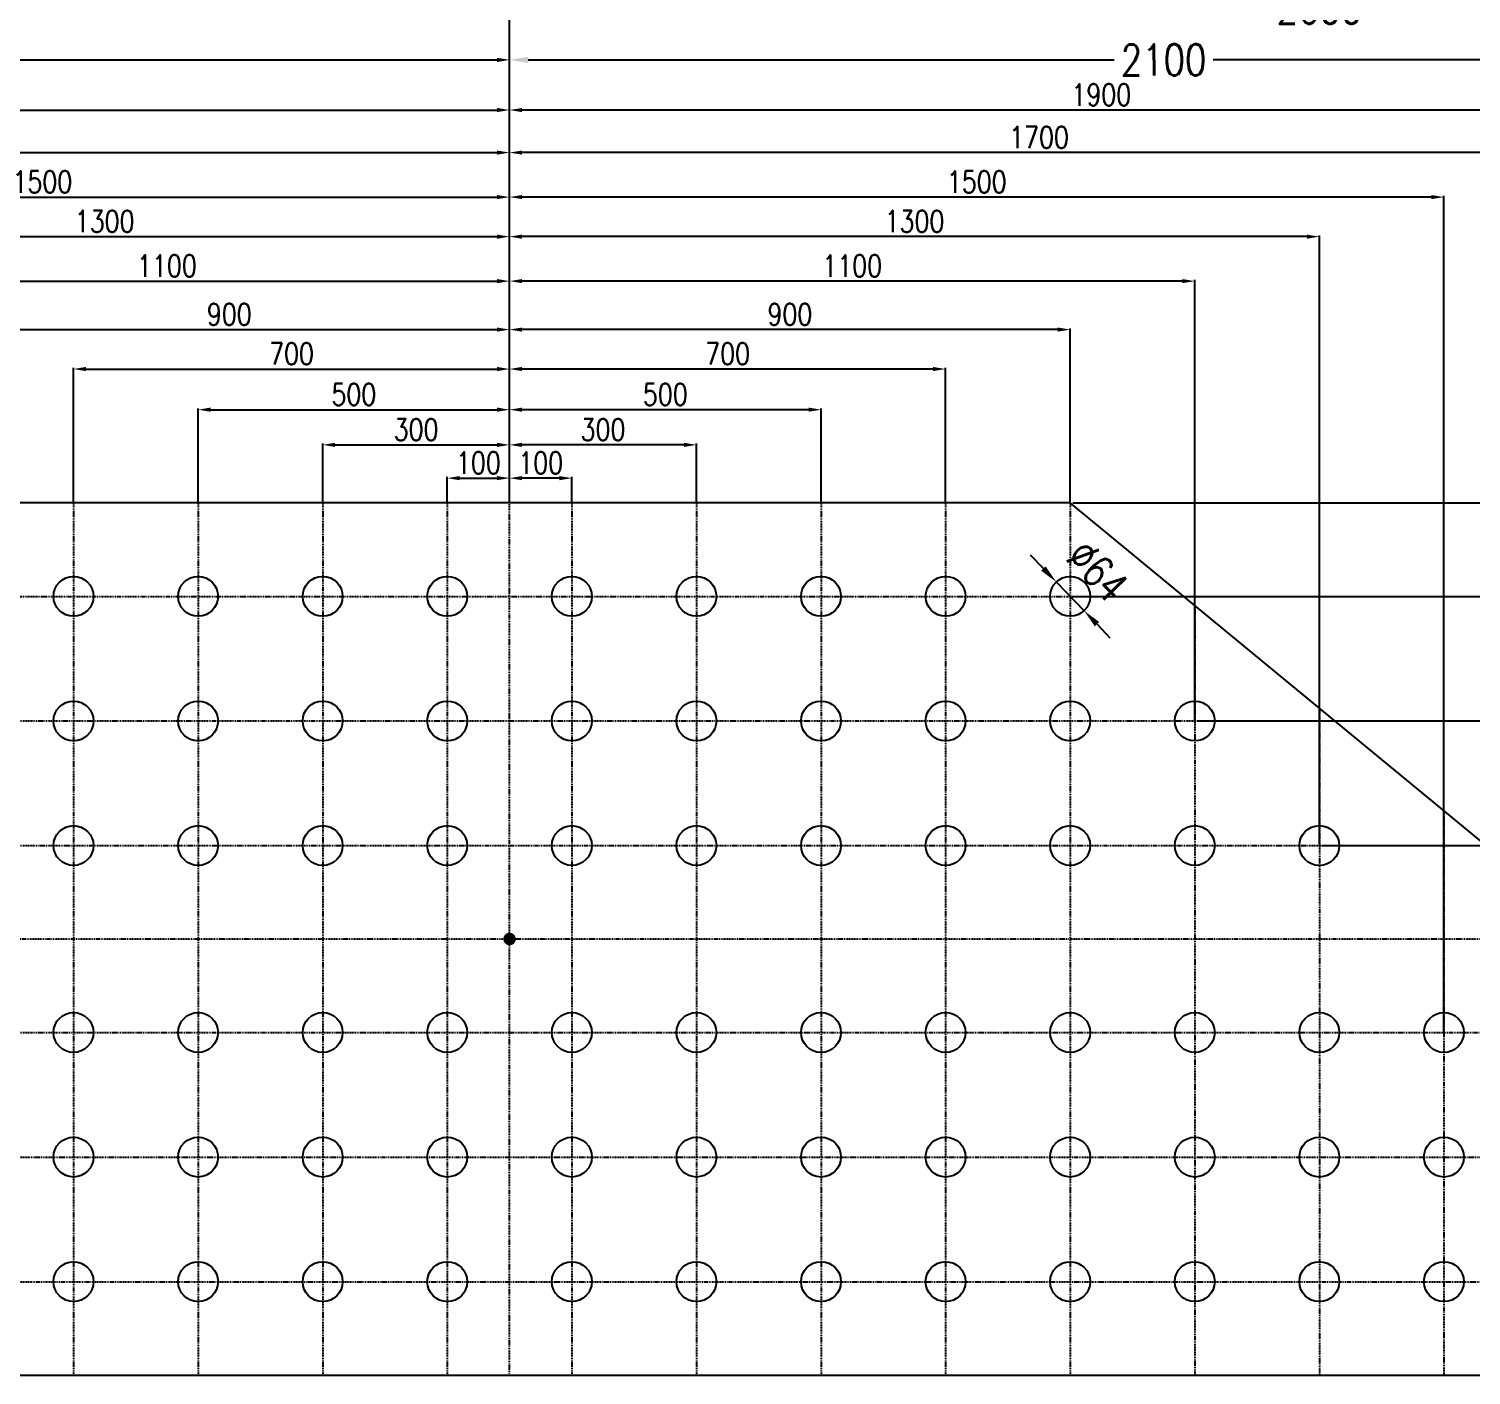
# Model space of a CAD drawing. Header units: millimetres. Extents: x 1541 to 289025, y -12015 to 47026.
# Drawn here: x 124494 to 126810, y 2294 to 4455 of the extents above; entities that cross this region are included whole.
import ezdxf

# ---------------------------------------------------------------- set-up
doc = ezdxf.new("R2010")
doc.units = ezdxf.units.MM
doc.header["$LTSCALE"] = 0.1
doc.linetypes.add('DASHDOT', pattern=[25.4, 12.7, -6.35, 0, -6.35])
for name, color, linetype in [('COTAS', 8, 'Continuous'), ('EJE PERNOS', 1, 'DASHDOT'), ('PERNOS', 3, 'Continuous'), ('PLATINA', 5, 'Continuous')]:
    doc.layers.add(name, color=color, linetype=linetype)
doc.styles.add('CNI_COTAS', font='romans.shx', dxfattribs={"width": 0.8})
doc.dimstyles.new('1.2', dxfattribs={"dimscale": 0, "dimtxt": 35, "dimasz": 20, "dimexe": 2, "dimexo": 2, "dimgap": 7, "dimtad": 1, "dimdec": 0, "dimzin": 4, "dimdsep": 46, "dimtxsty": 'CNI_COTAS', "dimcen": 0, "dimclrd": 256, "dimclrt": 3, "dimadec": 0, "dimazin": 0, "dimtfac": 1, "dimtdec": 0, "dimtmove": 2, "dimatfit": 0, "dimfxl": 0.05, "dimtolj": 1, "dimtzin": 0, "dimarcsym": 1})
doc.dimstyles.new('1.3', dxfattribs={"dimscale": 0, "dimtxt": 50, "dimasz": 30, "dimexe": 4, "dimexo": 4, "dimgap": 9, "dimtad": 1, "dimdec": 0, "dimzin": 4, "dimdsep": 46, "dimtxsty": 'CNI_COTAS', "dimcen": 0, "dimclrd": 256, "dimclrt": 3, "dimadec": 0, "dimazin": 0, "dimtfac": 1, "dimtdec": 0, "dimtmove": 2, "dimatfit": 0, "dimfxl": 0.05, "dimtolj": 1, "dimtzin": 0, "dimarcsym": 0})

# ---------------------------------------------------------------- blocks, each defined once
blk = doc.blocks.new('*D2843')
at = {"layer": 'COTAS', "color": 0, "lineweight": -2, "ltscale": 3, "transparency": 16777216}
for p, q in [((126570, 3144.4), (127370, 3144.4)), ((127020, 2994.4), (127370, 2994.4))]:
    blk.add_line(p, q, dxfattribs=at)
at = {"layer": 'COTAS', "lineweight": -2, "ltscale": 3, "transparency": 16777216}
blk.add_line((127366, 3114.4), (127366, 3024.4), dxfattribs=at)
at = {"layer": 'COTAS', "ltscale": 3, "transparency": 16777216}
for points in [[(127361, 3114.4), (127371, 3114.4), (127366, 3144.4)], [(127361, 3024.4), (127371, 3024.4), (127366, 2994.4)]]:
    blk.add_solid(points, dxfattribs=at)
at = {"layer": 'Defpoints', "color": 0, "ltscale": 3, "transparency": 16777216}
for p in [(126566, 3144.4), (127016, 2994.4), (127366, 2994.4)]:
    blk.add_point(p, dxfattribs=at)
at = {"layer": 'COTAS', "color": 3, "ltscale": 3, "transparency": 16777216, "insert": (127304.7, 3069.4), "char_height": 50, "attachment_point": 5, "rotation": 0.2, "style": 'CNI_COTAS'}
blk.add_mtext('\\A1;150', dxfattribs=at)
blk = doc.blocks.new('*D2844')
at = {"layer": 'COTAS', "color": 0, "lineweight": -2, "ltscale": 3, "transparency": 16777216}
for p, q in [((126370, 3344.4), (127529.1, 3344.4)), ((127020, 2994.4), (127529.1, 2994.4))]:
    blk.add_line(p, q, dxfattribs=at)
at = {"layer": 'COTAS', "lineweight": -2, "ltscale": 3, "transparency": 16777216}
for p, q in [((127525.1, 3314.4), (127525.1, 3203.4)), ((127525.1, 3024.4), (127525.1, 3135.4))]:
    blk.add_line(p, q, dxfattribs=at)
at = {"layer": 'COTAS', "ltscale": 3, "transparency": 16777216}
for points in [[(127520.1, 3314.4), (127530.1, 3314.4), (127525.1, 3344.4)], [(127520.1, 3024.4), (127530.1, 3024.4), (127525.1, 2994.4)]]:
    blk.add_solid(points, dxfattribs=at)
at = {"layer": 'Defpoints', "color": 0, "ltscale": 3, "transparency": 16777216}
for p in [(126366, 3344.4), (127016, 2994.4), (127525.1, 2994.4)]:
    blk.add_point(p, dxfattribs=at)
at = {"layer": 'COTAS', "color": 3, "ltscale": 3, "transparency": 16777216, "insert": (127525.1, 3169.4), "char_height": 50, "attachment_point": 5, "rotation": 0.2, "style": 'CNI_COTAS'}
blk.add_mtext('\\A1;350', dxfattribs=at)
blk = doc.blocks.new('*D2845')
at = {"layer": 'COTAS', "color": 0, "lineweight": -2, "ltscale": 3, "transparency": 16777216}
for p, q in [((126170, 3544.4), (127693.1, 3544.4)), ((127020, 2994.4), (127693.1, 2994.4))]:
    blk.add_line(p, q, dxfattribs=at)
at = {"layer": 'COTAS', "lineweight": -2, "ltscale": 3, "transparency": 16777216}
for p, q in [((127689.1, 3514.4), (127689.1, 3303.4)), ((127689.1, 3024.4), (127689.1, 3235.4))]:
    blk.add_line(p, q, dxfattribs=at)
at = {"layer": 'COTAS', "ltscale": 3, "transparency": 16777216}
for points in [[(127684.1, 3514.4), (127694.1, 3514.4), (127689.1, 3544.4)], [(127684.1, 3024.4), (127694.1, 3024.4), (127689.1, 2994.4)]]:
    blk.add_solid(points, dxfattribs=at)
at = {"layer": 'Defpoints', "color": 0, "ltscale": 3, "transparency": 16777216}
for p in [(126166, 3544.4), (127016, 2994.4), (127689.1, 2994.4)]:
    blk.add_point(p, dxfattribs=at)
at = {"layer": 'COTAS', "color": 3, "ltscale": 3, "transparency": 16777216, "insert": (127689.1, 3269.4), "char_height": 50, "attachment_point": 5, "rotation": 0.2, "style": 'CNI_COTAS'}
blk.add_mtext('\\A1;550', dxfattribs=at)
blk = doc.blocks.new('*D3302')
at = {"layer": 'COTAS', "color": 0, "lineweight": -2, "ltscale": 3, "transparency": 16777216}
for p, q in [((126170, 3694.4), (127870, 3694.4)), ((127020, 2994.4), (127870, 2994.4))]:
    blk.add_line(p, q, dxfattribs=at)
at = {"layer": 'COTAS', "lineweight": -2, "ltscale": 3, "transparency": 16777216}
blk.add_line((127866, 3664.4), (127866, 3024.4), dxfattribs=at)
at = {"layer": 'COTAS', "ltscale": 3, "transparency": 16777216}
for points in [[(127861, 3664.4), (127871, 3664.4), (127866, 3694.4)], [(127861, 3024.4), (127871, 3024.4), (127866, 2994.4)]]:
    blk.add_solid(points, dxfattribs=at)
at = {"layer": 'Defpoints', "color": 0, "ltscale": 3, "transparency": 16777216}
for p in [(126166, 3694.4), (127016, 2994.4), (127866, 2994.4)]:
    blk.add_point(p, dxfattribs=at)
at = {"layer": 'COTAS', "color": 3, "ltscale": 3, "transparency": 16777216, "insert": (127929.1, 3344.4), "char_height": 50, "attachment_point": 5, "rotation": 0.2, "style": 'CNI_COTAS'}
blk.add_mtext('\\A1;700', dxfattribs=at)
blk = doc.blocks.new('*D3304')
at = {"layer": 'COTAS', "lineweight": -2, "ltscale": 3, "transparency": 16777216}
for p, q in [((126123, 3589), (126102.2, 3610.6)), ((126143.8, 3567.4), (126188.3, 3521.3)), ((126209.1, 3499.7), (126229.9, 3478.1))]:
    blk.add_line(p, q, dxfattribs=at)
at = {"layer": 'COTAS', "ltscale": 3, "transparency": 16777216}
for points in [[(126126.6, 3592.5), (126119.4, 3585.6), (126143.8, 3567.4)], [(126212.7, 3503.2), (126205.5, 3496.3), (126188.3, 3521.3)]]:
    blk.add_solid(points, dxfattribs=at)
at = {"layer": 'Defpoints', "color": 0, "ltscale": 3, "transparency": 16777216}
for p in [(126143.8, 3567.4), (126188.3, 3521.3)]:
    blk.add_point(p, dxfattribs=at)
at = {"layer": 'COTAS', "color": 3, "ltscale": 3, "transparency": 16777216, "insert": (126210.2, 3585), "char_height": 50, "attachment_point": 5, "rotation": 313.934, "style": 'CNI_COTAS'}
blk.add_mtext('\\A1;∅64', dxfattribs=at)
blk = doc.blocks.new('*D3312')
at = {"layer": 'COTAS', "color": 0, "lineweight": -2, "transparency": 16777216}
for p, q in [((125266, 3696.4), (125266, 3736.2)), ((125366, 3696.4), (125366, 3736.2))]:
    blk.add_line(p, q, dxfattribs=at)
at = {"layer": 'COTAS', "lineweight": -2, "transparency": 16777216}
blk.add_line((125346, 3734.2), (125286, 3734.2), dxfattribs=at)
at = {"layer": 'COTAS', "transparency": 16777216}
for points in [[(125286, 3737.5), (125286, 3730.8), (125266, 3734.2)], [(125346, 3737.5), (125346, 3730.8), (125366, 3734.2)]]:
    blk.add_solid(points, dxfattribs=at)
at = {"layer": 'Defpoints', "color": 0, "transparency": 16777216}
for p in [(125266, 3734.2), (125266, 3694.4), (125366, 3694.4)]:
    blk.add_point(p, dxfattribs=at)
at = {"layer": 'COTAS', "color": 3, "transparency": 16777216, "insert": (125316, 3758.7), "char_height": 35, "attachment_point": 5, "style": 'CNI_COTAS'}
blk.add_mtext('\\A1;100', dxfattribs=at)
blk = doc.blocks.new('*D3313')
at = {"layer": 'COTAS', "color": 0, "lineweight": -2, "transparency": 16777216}
for p, q in [((125266, 3696.4), (125266, 3789.6)), ((125566, 3696.4), (125566, 3789.6))]:
    blk.add_line(p, q, dxfattribs=at)
at = {"layer": 'COTAS', "lineweight": -2, "transparency": 16777216}
blk.add_line((125546, 3787.6), (125286, 3787.6), dxfattribs=at)
at = {"layer": 'COTAS', "transparency": 16777216}
for points in [[(125286, 3790.9), (125286, 3784.2), (125266, 3787.6)], [(125546, 3790.9), (125546, 3784.2), (125566, 3787.6)]]:
    blk.add_solid(points, dxfattribs=at)
at = {"layer": 'Defpoints', "color": 0, "transparency": 16777216}
for p in [(125266, 3787.6), (125266, 3694.4), (125566, 3694.4)]:
    blk.add_point(p, dxfattribs=at)
at = {"layer": 'COTAS', "color": 3, "transparency": 16777216, "insert": (125416, 3812.1), "char_height": 35, "attachment_point": 5, "style": 'CNI_COTAS'}
blk.add_mtext('\\A1;300', dxfattribs=at)
blk = doc.blocks.new('*D3314')
at = {"layer": 'COTAS', "color": 0, "lineweight": -2, "transparency": 16777216}
for p, q in [((125266, 3696.4), (125266, 3846)), ((125766, 3696.4), (125766, 3846))]:
    blk.add_line(p, q, dxfattribs=at)
at = {"layer": 'COTAS', "lineweight": -2, "transparency": 16777216}
blk.add_line((125746, 3844), (125286, 3844), dxfattribs=at)
at = {"layer": 'COTAS', "transparency": 16777216}
for points in [[(125286, 3847.4), (125286, 3840.7), (125266, 3844)], [(125746, 3847.4), (125746, 3840.7), (125766, 3844)]]:
    blk.add_solid(points, dxfattribs=at)
at = {"layer": 'Defpoints', "color": 0, "transparency": 16777216}
for p in [(125266, 3844), (125266, 3694.4), (125766, 3694.4)]:
    blk.add_point(p, dxfattribs=at)
at = {"layer": 'COTAS', "color": 3, "transparency": 16777216, "insert": (125516, 3868.5), "char_height": 35, "attachment_point": 5, "style": 'CNI_COTAS'}
blk.add_mtext('\\A1;500', dxfattribs=at)
blk = doc.blocks.new('*D3315')
at = {"layer": 'COTAS', "color": 0, "lineweight": -2, "transparency": 16777216}
for p, q in [((125266, 3696.4), (125266, 3911.3)), ((125966, 3696.4), (125966, 3911.3))]:
    blk.add_line(p, q, dxfattribs=at)
at = {"layer": 'COTAS', "lineweight": -2, "transparency": 16777216}
blk.add_line((125946, 3909.3), (125286, 3909.3), dxfattribs=at)
at = {"layer": 'COTAS', "transparency": 16777216}
for points in [[(125286, 3912.6), (125286, 3906), (125266, 3909.3)], [(125946, 3912.6), (125946, 3906), (125966, 3909.3)]]:
    blk.add_solid(points, dxfattribs=at)
at = {"layer": 'Defpoints', "color": 0, "transparency": 16777216}
for p in [(125266, 3909.3), (125266, 3694.4), (125966, 3694.4)]:
    blk.add_point(p, dxfattribs=at)
at = {"layer": 'COTAS', "color": 3, "transparency": 16777216, "insert": (125616, 3933.8), "char_height": 35, "attachment_point": 5, "style": 'CNI_COTAS'}
blk.add_mtext('\\A1;700', dxfattribs=at)
blk = doc.blocks.new('*D2880')
at = {"layer": 'COTAS', "color": 0, "lineweight": -2, "transparency": 16777216}
for p, q in [((125266, 3696.4), (125266, 3974.6)), ((126166, 3696.4), (126166, 3974.6))]:
    blk.add_line(p, q, dxfattribs=at)
at = {"layer": 'COTAS', "lineweight": -2, "transparency": 16777216}
blk.add_line((126146, 3972.6), (125286, 3972.6), dxfattribs=at)
at = {"layer": 'COTAS', "transparency": 16777216}
for points in [[(125286, 3975.9), (125286, 3969.3), (125266, 3972.6)], [(126146, 3975.9), (126146, 3969.3), (126166, 3972.6)]]:
    blk.add_solid(points, dxfattribs=at)
at = {"layer": 'Defpoints', "color": 0, "transparency": 16777216}
for p in [(125266, 3972.6), (125266, 3694.4), (126166, 3694.4)]:
    blk.add_point(p, dxfattribs=at)
at = {"layer": 'COTAS', "color": 3, "transparency": 16777216, "insert": (125716, 3997.1), "char_height": 35, "attachment_point": 5, "style": 'CNI_COTAS'}
blk.add_mtext('\\A1;900', dxfattribs=at)
blk = doc.blocks.new('*D3316')
at = {"layer": 'COTAS', "color": 0, "lineweight": -2, "transparency": 16777216}
for p, q in [((125266, 3696.4), (125266, 4052.4)), ((126366, 3346.4), (126366, 4052.4))]:
    blk.add_line(p, q, dxfattribs=at)
at = {"layer": 'COTAS', "lineweight": -2, "transparency": 16777216}
blk.add_line((126346, 4050.4), (125286, 4050.4), dxfattribs=at)
at = {"layer": 'COTAS', "transparency": 16777216}
for points in [[(125286, 4053.7), (125286, 4047.1), (125266, 4050.4)], [(126346, 4053.7), (126346, 4047.1), (126366, 4050.4)]]:
    blk.add_solid(points, dxfattribs=at)
at = {"layer": 'Defpoints', "color": 0, "transparency": 16777216}
for p in [(125266, 4050.4), (125266, 3694.4), (126366, 3344.4)]:
    blk.add_point(p, dxfattribs=at)
at = {"layer": 'COTAS', "color": 3, "transparency": 16777216, "insert": (125816, 4074.9), "char_height": 35, "attachment_point": 5, "style": 'CNI_COTAS'}
blk.add_mtext('\\A1;1100', dxfattribs=at)
blk = doc.blocks.new('*D3317')
at = {"layer": 'COTAS', "color": 0, "lineweight": -2, "transparency": 16777216}
for p, q in [((125266, 3696.4), (125266, 4123.8)), ((126566, 3146.4), (126566, 4123.8))]:
    blk.add_line(p, q, dxfattribs=at)
at = {"layer": 'COTAS', "lineweight": -2, "transparency": 16777216}
blk.add_line((126546, 4121.8), (125286, 4121.8), dxfattribs=at)
at = {"layer": 'COTAS', "transparency": 16777216}
for points in [[(125286, 4125.1), (125286, 4118.4), (125266, 4121.8)], [(126546, 4125.1), (126546, 4118.4), (126566, 4121.8)]]:
    blk.add_solid(points, dxfattribs=at)
at = {"layer": 'Defpoints', "color": 0, "transparency": 16777216}
for p in [(125266, 4121.8), (125266, 3694.4), (126566, 3144.4)]:
    blk.add_point(p, dxfattribs=at)
at = {"layer": 'COTAS', "color": 3, "transparency": 16777216, "insert": (125916, 4146.3), "char_height": 35, "attachment_point": 5, "style": 'CNI_COTAS'}
blk.add_mtext('\\A1;1300', dxfattribs=at)
blk = doc.blocks.new('*D3318')
at = {"layer": 'COTAS', "color": 0, "lineweight": -2, "transparency": 16777216}
for p, q in [((125266, 3696.4), (125266, 4187.3)), ((126766, 2846.4), (126766, 4187.3))]:
    blk.add_line(p, q, dxfattribs=at)
at = {"layer": 'COTAS', "lineweight": -2, "transparency": 16777216}
blk.add_line((126746, 4185.3), (125286, 4185.3), dxfattribs=at)
at = {"layer": 'COTAS', "transparency": 16777216}
for points in [[(125286, 4188.6), (125286, 4182), (125266, 4185.3)], [(126746, 4188.6), (126746, 4182), (126766, 4185.3)]]:
    blk.add_solid(points, dxfattribs=at)
at = {"layer": 'Defpoints', "color": 0, "transparency": 16777216}
for p in [(125266, 4185.3), (125266, 3694.4), (126766, 2844.4)]:
    blk.add_point(p, dxfattribs=at)
at = {"layer": 'COTAS', "color": 3, "transparency": 16777216, "insert": (126016, 4209.8), "char_height": 35, "attachment_point": 5, "style": 'CNI_COTAS'}
blk.add_mtext('\\A1;1500', dxfattribs=at)
blk = doc.blocks.new('*D2881')
at = {"layer": 'COTAS', "color": 0, "lineweight": -2, "transparency": 16777216}
for p, q in [((125266, 3703.4), (125266, 4258.7)), ((126966, 2846.4), (126966, 4258.7))]:
    blk.add_line(p, q, dxfattribs=at)
at = {"layer": 'COTAS', "lineweight": -2, "transparency": 16777216}
blk.add_line((126946, 4256.7), (125286, 4256.7), dxfattribs=at)
at = {"layer": 'COTAS', "transparency": 16777216}
for points in [[(125286, 4260), (125286, 4253.4), (125266, 4256.7)], [(126946, 4260), (126946, 4253.4), (126966, 4256.7)]]:
    blk.add_solid(points, dxfattribs=at)
at = {"layer": 'Defpoints', "color": 0, "transparency": 16777216}
for p in [(125266, 4256.7), (125266, 3701.4), (126966, 2844.4)]:
    blk.add_point(p, dxfattribs=at)
at = {"layer": 'COTAS', "color": 3, "transparency": 16777216, "insert": (126116, 4281.2), "char_height": 35, "attachment_point": 5, "style": 'CNI_COTAS'}
blk.add_mtext('\\A1;1700', dxfattribs=at)
blk = doc.blocks.new('*D2882')
at = {"layer": 'COTAS', "color": 0, "lineweight": -2, "transparency": 16777216}
for p, q in [((125266, 3703.4), (125266, 4327)), ((127166, 2646.4), (127166, 4327))]:
    blk.add_line(p, q, dxfattribs=at)
at = {"layer": 'COTAS', "lineweight": -2, "transparency": 16777216}
blk.add_line((127146, 4325), (125286, 4325), dxfattribs=at)
at = {"layer": 'COTAS', "transparency": 16777216}
for points in [[(125286, 4328.3), (125286, 4321.7), (125266, 4325)], [(127146, 4328.3), (127146, 4321.7), (127166, 4325)]]:
    blk.add_solid(points, dxfattribs=at)
at = {"layer": 'Defpoints', "color": 0, "transparency": 16777216}
for p in [(125266, 4325), (125266, 3701.4), (127166, 2644.4)]:
    blk.add_point(p, dxfattribs=at)
at = {"layer": 'COTAS', "color": 3, "transparency": 16777216, "insert": (126216, 4349.5), "char_height": 35, "attachment_point": 5, "style": 'CNI_COTAS'}
blk.add_mtext('\\A1;1900', dxfattribs=at)
blk = doc.blocks.new('*D3319')
at = {"layer": 'COTAS', "color": 0, "lineweight": -2, "ltscale": 3, "transparency": 16777216}
for p, q in [((125266, 3705.4), (125266, 4409.5)), ((127366, 2448.4), (127366, 4409.5))]:
    blk.add_line(p, q, dxfattribs=at)
at = {"layer": 'COTAS', "lineweight": -2, "ltscale": 3, "transparency": 16777216}
for p, q in [((125296, 4405.5), (126236.6, 4405.5)), ((127336, 4405.5), (126395.5, 4405.5))]:
    blk.add_line(p, q, dxfattribs=at)
at = {"layer": 'COTAS', "ltscale": 3, "transparency": 16777216}
for points in [[(125296, 4410.5), (125296, 4400.5), (125266, 4405.5)], [(127336, 4410.5), (127336, 4400.5), (127366, 4405.5)]]:
    blk.add_solid(points, dxfattribs=at)
at = {"layer": 'Defpoints', "color": 0, "ltscale": 3, "transparency": 16777216}
for p in [(125266, 4405.5), (125266, 3701.4), (127366, 2444.4)]:
    blk.add_point(p, dxfattribs=at)
at = {"layer": 'COTAS', "color": 3, "ltscale": 3, "transparency": 16777216, "insert": (126316, 4405.5), "char_height": 50, "attachment_point": 5, "rotation": 0.2, "style": 'CNI_COTAS'}
blk.add_mtext('\\A1;2100', dxfattribs=at)
blk = doc.blocks.new('*D2883')
at = {"layer": 'COTAS', "color": 0, "lineweight": -2, "transparency": 16777216}
for p, q in [((125166, 3696.4), (125166, 3736.2)), ((125266, 3696.4), (125266, 3736.2))]:
    blk.add_line(p, q, dxfattribs=at)
at = {"layer": 'COTAS', "lineweight": -2, "transparency": 16777216}
blk.add_line((125186, 3734.2), (125246, 3734.2), dxfattribs=at)
at = {"layer": 'COTAS', "transparency": 16777216}
for points in [[(125186, 3737.5), (125186, 3730.8), (125166, 3734.2)], [(125246, 3737.5), (125246, 3730.8), (125266, 3734.2)]]:
    blk.add_solid(points, dxfattribs=at)
at = {"layer": 'Defpoints', "color": 0, "transparency": 16777216}
for p in [(125266, 3734.2), (125166, 3694.4), (125266, 3694.4)]:
    blk.add_point(p, dxfattribs=at)
at = {"layer": 'COTAS', "color": 3, "transparency": 16777216, "insert": (125216, 3758.7), "char_height": 35, "attachment_point": 5, "style": 'CNI_COTAS'}
blk.add_mtext('\\A1;100', dxfattribs=at)
blk = doc.blocks.new('*D2884')
at = {"layer": 'COTAS', "color": 0, "lineweight": -2, "transparency": 16777216}
for p, q in [((124966, 3696.4), (124966, 3789.6)), ((125266, 3696.4), (125266, 3789.6))]:
    blk.add_line(p, q, dxfattribs=at)
at = {"layer": 'COTAS', "lineweight": -2, "transparency": 16777216}
blk.add_line((124986, 3787.6), (125246, 3787.6), dxfattribs=at)
at = {"layer": 'COTAS', "transparency": 16777216}
for points in [[(124986, 3790.9), (124986, 3784.2), (124966, 3787.6)], [(125246, 3790.9), (125246, 3784.2), (125266, 3787.6)]]:
    blk.add_solid(points, dxfattribs=at)
at = {"layer": 'Defpoints', "color": 0, "transparency": 16777216}
for p in [(125266, 3787.6), (124966, 3694.4), (125266, 3694.4)]:
    blk.add_point(p, dxfattribs=at)
at = {"layer": 'COTAS', "color": 3, "transparency": 16777216, "insert": (125116, 3812.1), "char_height": 35, "attachment_point": 5, "style": 'CNI_COTAS'}
blk.add_mtext('\\A1;300', dxfattribs=at)
blk = doc.blocks.new('*D2885')
at = {"layer": 'COTAS', "color": 0, "lineweight": -2, "transparency": 16777216}
for p, q in [((124766, 3696.4), (124766, 3846)), ((125266, 3696.4), (125266, 3846))]:
    blk.add_line(p, q, dxfattribs=at)
at = {"layer": 'COTAS', "lineweight": -2, "transparency": 16777216}
blk.add_line((124786, 3844), (125246, 3844), dxfattribs=at)
at = {"layer": 'COTAS', "transparency": 16777216}
for points in [[(124786, 3847.4), (124786, 3840.7), (124766, 3844)], [(125246, 3847.4), (125246, 3840.7), (125266, 3844)]]:
    blk.add_solid(points, dxfattribs=at)
at = {"layer": 'Defpoints', "color": 0, "transparency": 16777216}
for p in [(125266, 3844), (124766, 3694.4), (125266, 3694.4)]:
    blk.add_point(p, dxfattribs=at)
at = {"layer": 'COTAS', "color": 3, "transparency": 16777216, "insert": (125016, 3868.5), "char_height": 35, "attachment_point": 5, "style": 'CNI_COTAS'}
blk.add_mtext('\\A1;500', dxfattribs=at)
blk = doc.blocks.new('*D2886')
at = {"layer": 'COTAS', "color": 0, "lineweight": -2, "transparency": 16777216}
for p, q in [((124566, 3696.4), (124566, 3911.3)), ((125266, 3696.4), (125266, 3911.3))]:
    blk.add_line(p, q, dxfattribs=at)
at = {"layer": 'COTAS', "lineweight": -2, "transparency": 16777216}
blk.add_line((124586, 3909.3), (125246, 3909.3), dxfattribs=at)
at = {"layer": 'COTAS', "transparency": 16777216}
for points in [[(124586, 3912.6), (124586, 3906), (124566, 3909.3)], [(125246, 3912.6), (125246, 3906), (125266, 3909.3)]]:
    blk.add_solid(points, dxfattribs=at)
at = {"layer": 'Defpoints', "color": 0, "transparency": 16777216}
for p in [(125266, 3909.3), (124566, 3694.4), (125266, 3694.4)]:
    blk.add_point(p, dxfattribs=at)
at = {"layer": 'COTAS', "color": 3, "transparency": 16777216, "insert": (124916, 3933.8), "char_height": 35, "attachment_point": 5, "style": 'CNI_COTAS'}
blk.add_mtext('\\A1;700', dxfattribs=at)
blk = doc.blocks.new('*D2887')
at = {"layer": 'COTAS', "color": 0, "lineweight": -2, "transparency": 16777216}
for p, q in [((124366, 3696.4), (124366, 3974.6)), ((125266, 3696.4), (125266, 3974.6))]:
    blk.add_line(p, q, dxfattribs=at)
at = {"layer": 'COTAS', "lineweight": -2, "transparency": 16777216}
blk.add_line((124386, 3972.6), (125246, 3972.6), dxfattribs=at)
at = {"layer": 'COTAS', "transparency": 16777216}
for points in [[(124386, 3975.9), (124386, 3969.3), (124366, 3972.6)], [(125246, 3975.9), (125246, 3969.3), (125266, 3972.6)]]:
    blk.add_solid(points, dxfattribs=at)
at = {"layer": 'Defpoints', "color": 0, "transparency": 16777216}
for p in [(125266, 3972.6), (124366, 3694.4), (125266, 3694.4)]:
    blk.add_point(p, dxfattribs=at)
at = {"layer": 'COTAS', "color": 3, "transparency": 16777216, "insert": (124816, 3997.1), "char_height": 35, "attachment_point": 5, "style": 'CNI_COTAS'}
blk.add_mtext('\\A1;900', dxfattribs=at)
blk = doc.blocks.new('*D2888')
at = {"layer": 'COTAS', "color": 0, "lineweight": -2, "transparency": 16777216}
for p, q in [((124166, 3346.4), (124166, 4052.4)), ((125266, 3696.4), (125266, 4052.4))]:
    blk.add_line(p, q, dxfattribs=at)
at = {"layer": 'COTAS', "lineweight": -2, "transparency": 16777216}
blk.add_line((124186, 4050.4), (125246, 4050.4), dxfattribs=at)
at = {"layer": 'COTAS', "transparency": 16777216}
for points in [[(124186, 4053.7), (124186, 4047.1), (124166, 4050.4)], [(125246, 4053.7), (125246, 4047.1), (125266, 4050.4)]]:
    blk.add_solid(points, dxfattribs=at)
at = {"layer": 'Defpoints', "color": 0, "transparency": 16777216}
for p in [(125266, 4050.4), (125266, 3694.4), (124166, 3344.4)]:
    blk.add_point(p, dxfattribs=at)
at = {"layer": 'COTAS', "color": 3, "transparency": 16777216, "insert": (124716, 4074.9), "char_height": 35, "attachment_point": 5, "style": 'CNI_COTAS'}
blk.add_mtext('\\A1;1100', dxfattribs=at)
blk = doc.blocks.new('*D2889')
at = {"layer": 'COTAS', "color": 0, "lineweight": -2, "transparency": 16777216}
for p, q in [((123966, 3146.4), (123966, 4123.8)), ((125266, 3696.4), (125266, 4123.8))]:
    blk.add_line(p, q, dxfattribs=at)
at = {"layer": 'COTAS', "lineweight": -2, "transparency": 16777216}
blk.add_line((123986, 4121.8), (125246, 4121.8), dxfattribs=at)
at = {"layer": 'COTAS', "transparency": 16777216}
for points in [[(123986, 4125.1), (123986, 4118.4), (123966, 4121.8)], [(125246, 4125.1), (125246, 4118.4), (125266, 4121.8)]]:
    blk.add_solid(points, dxfattribs=at)
at = {"layer": 'Defpoints', "color": 0, "transparency": 16777216}
for p in [(125266, 4121.8), (125266, 3694.4), (123966, 3144.4)]:
    blk.add_point(p, dxfattribs=at)
at = {"layer": 'COTAS', "color": 3, "transparency": 16777216, "insert": (124616, 4146.3), "char_height": 35, "attachment_point": 5, "style": 'CNI_COTAS'}
blk.add_mtext('\\A1;1300', dxfattribs=at)
blk = doc.blocks.new('*D2890')
at = {"layer": 'COTAS', "color": 0, "lineweight": -2, "transparency": 16777216}
for p, q in [((123766, 3696.4), (123766, 4187.3)), ((125266, 3696.4), (125266, 4187.3))]:
    blk.add_line(p, q, dxfattribs=at)
at = {"layer": 'COTAS', "lineweight": -2, "transparency": 16777216}
blk.add_line((123786, 4185.3), (125246, 4185.3), dxfattribs=at)
at = {"layer": 'COTAS', "transparency": 16777216}
for points in [[(123786, 4188.6), (123786, 4182), (123766, 4185.3)], [(125246, 4188.6), (125246, 4182), (125266, 4185.3)]]:
    blk.add_solid(points, dxfattribs=at)
at = {"layer": 'Defpoints', "color": 0, "transparency": 16777216}
for p in [(125266, 4185.3), (123766, 3694.4), (125266, 3694.4)]:
    blk.add_point(p, dxfattribs=at)
at = {"layer": 'COTAS', "color": 3, "transparency": 16777216, "insert": (124516, 4209.8), "char_height": 35, "attachment_point": 5, "style": 'CNI_COTAS'}
blk.add_mtext('\\A1;1500', dxfattribs=at)
blk = doc.blocks.new('*D2891')
at = {"layer": 'COTAS', "color": 0, "lineweight": -2, "transparency": 16777216}
for p, q in [((123566, 3696.4), (123566, 4258.7)), ((125266, 3703.4), (125266, 4258.7))]:
    blk.add_line(p, q, dxfattribs=at)
at = {"layer": 'COTAS', "lineweight": -2, "transparency": 16777216}
blk.add_line((123586, 4256.7), (125246, 4256.7), dxfattribs=at)
at = {"layer": 'COTAS', "transparency": 16777216}
for points in [[(123586, 4260), (123586, 4253.4), (123566, 4256.7)], [(125246, 4260), (125246, 4253.4), (125266, 4256.7)]]:
    blk.add_solid(points, dxfattribs=at)
at = {"layer": 'Defpoints', "color": 0, "transparency": 16777216}
for p in [(125266, 4256.7), (123566, 3694.4), (125266, 3701.4)]:
    blk.add_point(p, dxfattribs=at)
at = {"layer": 'COTAS', "color": 3, "transparency": 16777216, "insert": (124416, 4281.2), "char_height": 35, "attachment_point": 5, "style": 'CNI_COTAS'}
blk.add_mtext('\\A1;1700', dxfattribs=at)
blk = doc.blocks.new('*D2892')
at = {"layer": 'COTAS', "color": 0, "lineweight": -2, "transparency": 16777216}
for p, q in [((123366, 3696.4), (123366, 4327)), ((125266, 3703.4), (125266, 4327))]:
    blk.add_line(p, q, dxfattribs=at)
at = {"layer": 'COTAS', "lineweight": -2, "transparency": 16777216}
blk.add_line((123386, 4325), (125246, 4325), dxfattribs=at)
at = {"layer": 'COTAS', "transparency": 16777216}
for points in [[(123386, 4328.3), (123386, 4321.7), (123366, 4325)], [(125246, 4328.3), (125246, 4321.7), (125266, 4325)]]:
    blk.add_solid(points, dxfattribs=at)
at = {"layer": 'Defpoints', "color": 0, "transparency": 16777216}
for p in [(125266, 4325), (123366, 3694.4), (125266, 3701.4)]:
    blk.add_point(p, dxfattribs=at)
at = {"layer": 'COTAS', "color": 3, "transparency": 16777216, "insert": (124316, 4349.5), "char_height": 35, "attachment_point": 5, "style": 'CNI_COTAS'}
blk.add_mtext('\\A1;1900', dxfattribs=at)
blk = doc.blocks.new('*D2893')
at = {"layer": 'COTAS', "color": 0, "lineweight": -2, "transparency": 16777216}
for p, q in [((123166, 3696.4), (123166, 4407.5)), ((125266, 3703.4), (125266, 4407.5))]:
    blk.add_line(p, q, dxfattribs=at)
at = {"layer": 'COTAS', "lineweight": -2, "transparency": 16777216}
blk.add_line((123186, 4405.5), (125246, 4405.5), dxfattribs=at)
at = {"layer": 'COTAS', "transparency": 16777216}
for points in [[(123186, 4408.8), (123186, 4402.1), (123166, 4405.5)], [(125246, 4408.8), (125246, 4402.1), (125266, 4405.5)]]:
    blk.add_solid(points, dxfattribs=at)
at = {"layer": 'Defpoints', "color": 0, "transparency": 16777216}
for p in [(125266, 4405.5), (123166, 3694.4), (125266, 3701.4)]:
    blk.add_point(p, dxfattribs=at)
at = {"layer": 'COTAS', "color": 3, "transparency": 16777216, "insert": (124216, 4430), "char_height": 35, "attachment_point": 5, "style": 'CNI_COTAS'}
blk.add_mtext('\\A1;2100', dxfattribs=at)
blk = doc.blocks.new('*D2894')
at = {"layer": 'COTAS', "color": 0, "lineweight": -2, "transparency": 16777216}
for p, q in [((122666, 3696.4), (122666, 4490.4)), ((125266, 3696.4), (125266, 4490.4))]:
    blk.add_line(p, q, dxfattribs=at)
at = {"layer": 'COTAS', "lineweight": -2, "transparency": 16777216}
blk.add_line((122686, 4488.4), (125246, 4488.4), dxfattribs=at)
at = {"layer": 'COTAS', "transparency": 16777216}
for points in [[(122686, 4491.7), (122686, 4485), (122666, 4488.4)], [(125246, 4491.7), (125246, 4485), (125266, 4488.4)]]:
    blk.add_solid(points, dxfattribs=at)
at = {"layer": 'Defpoints', "color": 0, "transparency": 16777216}
for p in [(125266, 4488.4), (122666, 3694.4), (125266, 3694.4)]:
    blk.add_point(p, dxfattribs=at)
at = {"layer": 'COTAS', "color": 3, "transparency": 16777216, "insert": (123966, 4512.9), "char_height": 35, "attachment_point": 5, "style": 'CNI_COTAS'}
blk.add_mtext('\\A1;2600', dxfattribs=at)
blk = doc.blocks.new('*D2895')
at = {"layer": 'COTAS', "color": 0, "lineweight": -2, "ltscale": 3, "transparency": 16777216}
for p, q in [((125266, 3698.4), (125266, 4492.4)), ((127866, 2298.4), (127866, 4492.4))]:
    blk.add_line(p, q, dxfattribs=at)
at = {"layer": 'COTAS', "lineweight": -2, "ltscale": 3, "transparency": 16777216}
for p, q in [((125296, 4488.4), (126486.6, 4488.4)), ((127836, 4488.4), (126645.5, 4488.4))]:
    blk.add_line(p, q, dxfattribs=at)
at = {"layer": 'COTAS', "ltscale": 3, "transparency": 16777216}
for points in [[(125296, 4493.4), (125296, 4483.4), (125266, 4488.4)], [(127836, 4493.4), (127836, 4483.4), (127866, 4488.4)]]:
    blk.add_solid(points, dxfattribs=at)
at = {"layer": 'Defpoints', "color": 0, "ltscale": 3, "transparency": 16777216}
for p in [(125266, 4488.4), (125266, 3694.4), (127866, 2294.4)]:
    blk.add_point(p, dxfattribs=at)
at = {"layer": 'COTAS', "color": 3, "ltscale": 3, "transparency": 16777216, "insert": (126566, 4488.4), "char_height": 50, "attachment_point": 5, "rotation": 0.2, "style": 'CNI_COTAS'}
blk.add_mtext('\\A1;2600', dxfattribs=at)
blk = doc.blocks.new('A$C226da29c')
at = {"layer": 'COTAS', "color": 2, "const_width": 10}
blk.add_lwpolyline([(125261, 2994.4, 1), (125271, 2994.4, 1)], format="xyb", close=True, dxfattribs=at)
at = {"layer": 'EJE PERNOS'}
for p, q in [((124566, 3694.4), (124566, 2294.4)), ((124766, 3694.4), (124766, 2294.4)), ((124966, 3694.4), (124966, 2294.4)), ((125166, 3694.4), (125166, 2294.4)), ((125366, 3694.4), (125366, 2294.4)), ((125566, 3694.4), (125566, 2294.4)), ((125766, 3694.4), (125766, 2294.4)), ((125966, 3694.4), (125966, 2294.4)), ((126166, 3694.4), (126166, 2294.4)), ((122848.2, 3544.4), (126348.2, 3544.4)), ((126366, 3529.7), (126366, 2294.4)), ((126566, 3365), (126566, 2294.4)), ((123091, 3344.4), (126591, 3344.4)), ((126766, 3200.3), (126766, 2294.4)), ((123333.9, 3144.4), (126833.9, 3144.4)), ((123698.2, 2844.4), (127198.2, 2844.4)), ((123941, 2644.4), (127441, 2644.4)), ((124183.9, 2444.4), (127683.9, 2444.4))]:
    blk.add_line(p, q, dxfattribs=at)
at = {"layer": 'EJE PERNOS', "color": 4}
for p, q in [((125266, 2294.4), (125266, 3694.4)), ((127016, 2994.4), (123516, 2994.4))]:
    blk.add_line(p, q, dxfattribs=at)
at = {"layer": 'PERNOS'}
for centre in [(124566, 3544.4), (124766, 3544.4), (124966, 3544.4), (125166, 3544.4), (125366, 3544.4), (125566, 3544.4), (125766, 3544.4), (125966, 3544.4), (126166, 3544.4), (124566, 3344.4), (124766, 3344.4), (124966, 3344.4), (125166, 3344.4), (125366, 3344.4), (125566, 3344.4), (125766, 3344.4), (125966, 3344.4), (126166, 3344.4), (126366, 3344.4), (124566, 3144.4), (124766, 3144.4), (124966, 3144.4), (125166, 3144.4), (125366, 3144.4), (125566, 3144.4), (125766, 3144.4), (125966, 3144.4), (126166, 3144.4), (126366, 3144.4), (126566, 3144.4), (124566, 2844.4), (124766, 2844.4), (124966, 2844.4), (125166, 2844.4), (125366, 2844.4), (125566, 2844.4), (125766, 2844.4), (125966, 2844.4), (126166, 2844.4), (126366, 2844.4), (126566, 2844.4), (126766, 2844.4), (124566, 2644.4), (124766, 2644.4), (124966, 2644.4), (125166, 2644.4), (125366, 2644.4), (125566, 2644.4), (125766, 2644.4), (125966, 2644.4), (126166, 2644.4), (126366, 2644.4), (126566, 2644.4), (126766, 2644.4), (124566, 2444.4), (124766, 2444.4), (124966, 2444.4), (125166, 2444.4), (125366, 2444.4), (125566, 2444.4), (125766, 2444.4), (125966, 2444.4), (126166, 2444.4), (126366, 2444.4), (126566, 2444.4), (126766, 2444.4)]:
    blk.add_circle(centre, 32, dxfattribs=at)
at = {"layer": 'PLATINA'}
blk.add_lwpolyline([(122666, 3694.4), (124366, 2294.4), (127866, 2294.4), (126166, 3694.4)], close=True, dxfattribs=at)
at = {"layer": 'COTAS'}
for base, p1, p2, picture, middle in [((125266, 4488.4), (122666, 3694.4), (125266, 3694.4), '*D2894', (123966, 4512.9)), ((125266, 4325), (127166, 2644.4), (125266, 3701.4), '*D2882', (126216, 4349.5)), ((125266, 4256.7), (126966, 2844.4), (125266, 3701.4), '*D2881', (126116, 4281.2)), ((125266, 4185.3), (126766, 2844.4), (125266, 3694.4), '*D3318', (126016, 4209.8)), ((125266, 4121.8), (126566, 3144.4), (125266, 3694.4), '*D3317', (125916, 4146.3)), ((125266, 4050.4), (126366, 3344.4), (125266, 3694.4), '*D3316', (125816, 4074.9)), ((125266, 3972.6), (126166, 3694.4), (125266, 3694.4), '*D2880', (125716, 3997.1)), ((125266, 3909.3), (125966, 3694.4), (125266, 3694.4), '*D3315', (125616, 3933.8)), ((125266, 3844), (125766, 3694.4), (125266, 3694.4), '*D3314', (125516, 3868.5)), ((125266, 3787.6), (125566, 3694.4), (125266, 3694.4), '*D3313', (125416, 3812.1)), ((125266, 3734.2), (125366, 3694.4), (125266, 3694.4), '*D3312', (125316, 3758.7))]:
    dim = blk.add_linear_dim(base=base, p1=p1, p2=p2, dimstyle='1.2', override={"dimscale": 1}, dxfattribs=at)
    dim.commit()
    dim.dimension.update_dxf_attribs({"geometry": picture, "text_midpoint": middle})
at = {"layer": 'COTAS', "ltscale": 3}
for base, p1, p2, picture, middle in [((125266, 4488.4), (127866, 2294.4), (125266, 3694.4), '*D2895', (126566, 4488.4)), ((125266, 4405.5), (127366, 2444.4), (125266, 3701.4), '*D3319', (126316, 4405.5))]:
    dim = blk.add_linear_dim(base=base, p1=p1, p2=p2, dimstyle='1.3', override={"dimscale": 1}, dxfattribs=at)
    dim.commit()
    dim.dimension.update_dxf_attribs({"geometry": picture, "text_midpoint": middle, "text_rotation": 0.2})
at = {"layer": 'COTAS'}
for base, p1, p2, picture, middle in [((125266, 4405.5), (123166, 3694.4), (125266, 3701.4), '*D2893', (124216, 4430)), ((125266, 4325), (123366, 3694.4), (125266, 3701.4), '*D2892', (124316, 4349.5)), ((125266, 4256.7), (123566, 3694.4), (125266, 3701.4), '*D2891', (124416, 4281.2)), ((125266, 4185.3), (123766, 3694.4), (125266, 3694.4), '*D2890', (124516, 4209.8)), ((125266, 4121.8), (123966, 3144.4), (125266, 3694.4), '*D2889', (124616, 4146.3)), ((125266, 4050.4), (124166, 3344.4), (125266, 3694.4), '*D2888', (124716, 4074.9)), ((125266, 3972.6), (124366, 3694.4), (125266, 3694.4), '*D2887', (124816, 3997.1)), ((125266, 3909.3), (124566, 3694.4), (125266, 3694.4), '*D2886', (124916, 3933.8)), ((125266, 3844), (124766, 3694.4), (125266, 3694.4), '*D2885', (125016, 3868.5)), ((125266, 3787.6), (124966, 3694.4), (125266, 3694.4), '*D2884', (125116, 3812.1)), ((125266, 3734.2), (125166, 3694.4), (125266, 3694.4), '*D2883', (125216, 3758.7))]:
    dim = blk.add_linear_dim(base=base, p1=p1, p2=p2, angle=180, dimstyle='1.2', override={"dimscale": 1}, dxfattribs=at)
    dim.commit()
    dim.dimension.update_dxf_attribs({"geometry": picture, "text_midpoint": middle})
at = {"layer": 'COTAS', "ltscale": 3}
for base, p1, picture, middle in [((127866, 2994.4), (126166, 3694.4), '*D3302', (127929.1, 3344.4)), ((127366, 2994.4), (126566, 3144.4), '*D2843', (127304.7, 3069.4))]:
    dim = blk.add_linear_dim(base=base, p1=p1, p2=(127016, 2994.4), angle=90, dimstyle='1.3', override={"dimscale": 1}, dxfattribs=at)
    dim.commit()
    dim.dimension.update_dxf_attribs({"geometry": picture, "text_midpoint": middle, "dimtype": 128, "text_rotation": 0.2})
dim = blk.add_diameter_dim_2p(p1=(126143.8, 3567.4), p2=(126188.3, 3521.3), dimstyle='1.3', override={"dimscale": 1}, dxfattribs=at)
dim.commit()
dim.dimension.update_dxf_attribs({"geometry": '*D3304', "text_midpoint": (126210.2, 3585), "dimtype": 131})
for base, p1, picture, middle in [((127689.1, 2994.4), (126166, 3544.4), '*D2845', (127689.1, 3269.4)), ((127525.1, 2994.4), (126366, 3344.4), '*D2844', (127525.1, 3169.4))]:
    dim = blk.add_linear_dim(base=base, p1=p1, p2=(127016, 2994.4), angle=90, dimstyle='1.3', override={"dimscale": 1}, dxfattribs=at)
    dim.commit()
    dim.dimension.update_dxf_attribs({"geometry": picture, "text_midpoint": middle, "text_rotation": 0.2})

msp = doc.modelspace()

# ---------------------------------------------------------------- block references
at = {"layer": 'COTAS'}
msp.add_blockref('A$C226da29c', (0, 0), dxfattribs=at)

doc.saveas('drawing.dxf')
